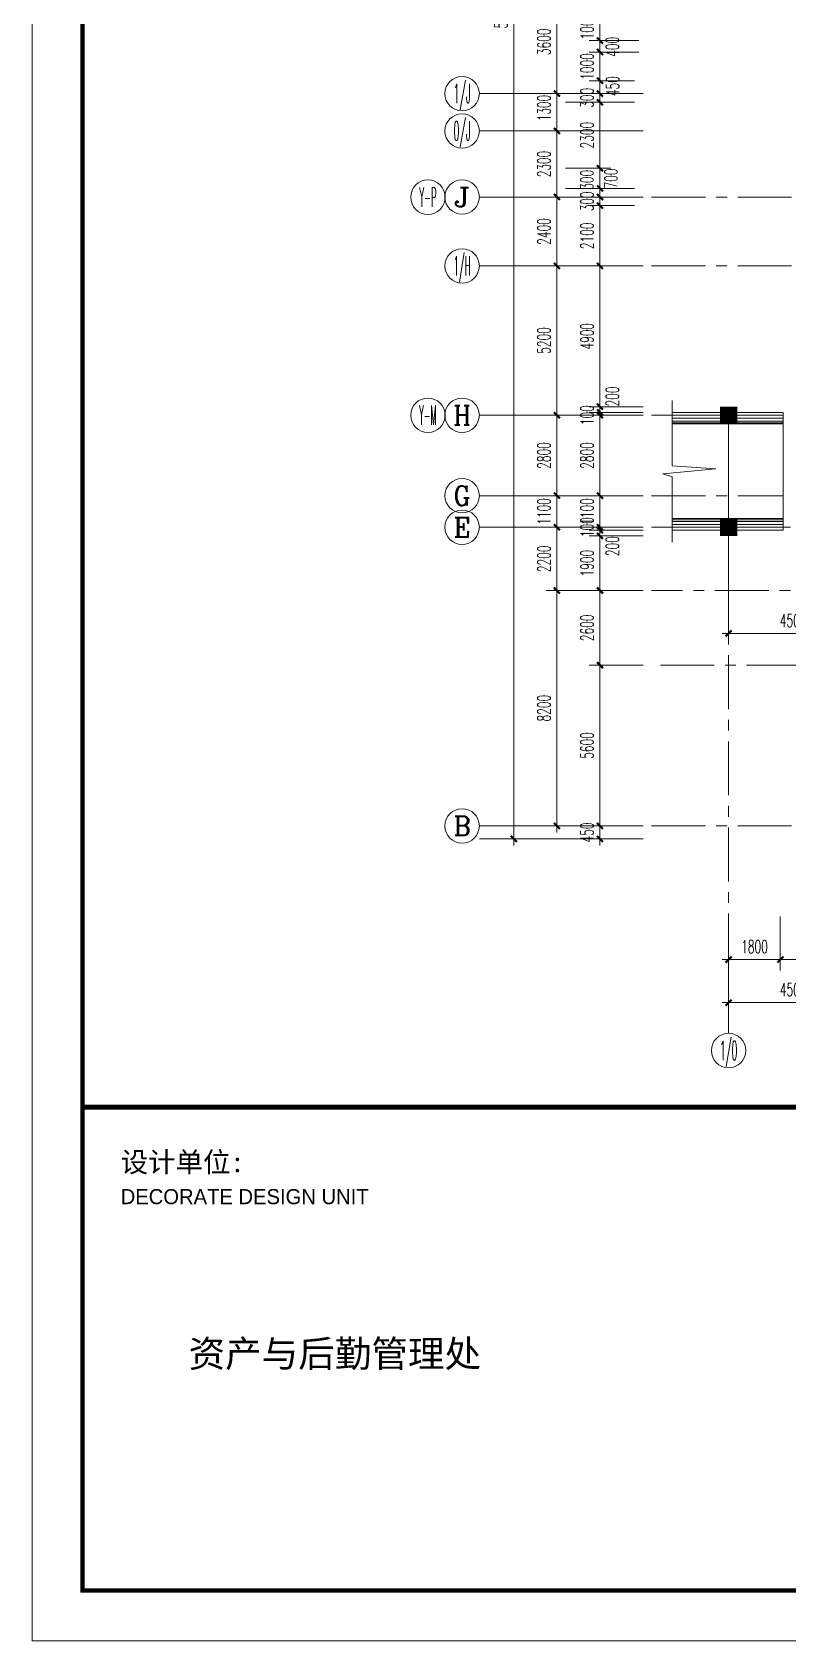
# Model space of a CAD drawing. Extents: x 1575758 to 1999219, y -897052 to -636879.
# Drawn here: x 1718225 to 1744537, y -738192 to -682176 of the extents above; entities that cross this region are included whole.
import ezdxf
from ezdxf.enums import TextEntityAlignment as Align

# ---------------------------------------------------------------- set-up
doc = ezdxf.new("R2010")
doc.units = 0
doc.header["$LTSCALE"] = 1500
doc.header["$MEASUREMENT"] = 0
doc.linetypes.add('CENTER', pattern=[2, 1.25, -0.25, 0.25, -0.25])
doc.layers.get('0').update_dxf_attribs({"linetype": 'CONTINUOUS', "lineweight": 5})
doc.layers.get('DEFPOINTS').update_dxf_attribs({"linetype": 'CONTINUOUS', "lineweight": 5})
for name, color, linetype, lineweight in [('AXIS', 7, 'CONTINUOUS', 5), ('AXIS_TEXT', 7, 'CONTINUOUS', 5), ('COLUMN', 7, 'CONTINUOUS', 5), ('DOTE', 7, 'CENTER', 5), ('OTHER', 7, 'CONTINUOUS', 5), ('PUB_DIM', 7, 'CONTINUOUS', 5), ('STAIR', 7, 'CONTINUOUS', 0), ('WALL', 7, 'CONTINUOUS', 5), ('WINDOW', 7, 'CONTINUOUS', 0), ('看线', 7, 'CONTINUOUS', 5)]:
    doc.layers.add(name, color=color, linetype=linetype, lineweight=lineweight)
doc.styles.add('COMPLEX', font='COMPLEX')
doc.styles.add('DIM_FONT', font='romans.shx', dxfattribs={"width": 0.6})
doc.styles.get("Standard").update_dxf_attribs({"font": 'simhei.ttf', "height": 1.2})
doc.dimstyles.new('NORMAL', dxfattribs={"dimscale": 1.5, "dimtxt": 300, "dimasz": 1, "dimexe": 250, "dimexo": 300, "dimgap": 150, "dimtad": 1, "dimdec": 0, "dimdsep": 46, "dimtxsty": 'DIM_FONT', "dimblk1": '_DIMX', "dimblk2": '_DIMX', "dimsah": 1, "dimcen": 2.5, "dimdle": 0.3, "dimclrd": 256, "dimclre": 256, "dimclrt": 256, "dimadec": 0, "dimazin": 0, "dimtfac": 1, "dimtdec": 0, "dimtix": 1, "dimtmove": 2, "dimatfit": 3, "dimldrblk": '_DIMX', "dimfxl": 1, "dimtvp": 1, "dimtolj": 1, "dimtzin": 0, "dimlwd": -1, "dimlwe": -1, "dimarcsym": 0})

# ---------------------------------------------------------------- blocks, each defined once
blk = doc.blocks.new('_DIMX')
blk.add_line((-150, 0), (150, 0))
at = {"const_width": 50}
blk.add_lwpolyline([(-70, -70), (70, 70)], dxfattribs=at)
blk = doc.blocks.new('*D557')
at = {"layer": 'AXIS'}
for p, q in [((1742475, -701958), (1742475, -703491)), ((1746975, -701958), (1746975, -703491)), ((1742476, -703116), (1746973, -703116))]:
    blk.add_line(p, q, dxfattribs=at)
at = {"layer": 'DEFPOINTS', "color": 0, "lineweight": 5}
for p in [(1742475, -701508), (1746975, -701508), (1746975, -703116)]:
    blk.add_point(p, dxfattribs=at)
at = {"layer": 'AXIS', "xscale": 1.5, "yscale": 1.5, "zscale": 1.5, "rotation": 180}
blk.add_blockref('_DIMX', (1742475, -703116), dxfattribs=at)
at = {"layer": 'AXIS', "xscale": 1.5, "yscale": 1.5, "zscale": 1.5}
blk.add_blockref('_DIMX', (1746975, -703116), dxfattribs=at)
at = {"layer": 'AXIS', "insert": (1744725, -702666), "char_height": 450, "attachment_point": 5, "style": 'DIM_FONT'}
blk.add_mtext('\\A1;4500', dxfattribs=at)
blk = doc.blocks.new('M_S0BKA')
blk.add_solid([(0.5, 0.5), (0.5, -0.5), (-0.5, 0.5), (-0.5, -0.5)])
blk = doc.blocks.new('_AXISO')
blk.add_circle((0, 0), 0.5)
at = {"layer": 'AXIS_TEXT', "style": 'COMPLEX', "width": 1.041667}
blk.add_attdef('A', text='', height=0.56, dxfattribs=at).set_placement((-0.25, -0.28), (0.25, -0.28), align=Align.FIT)
blk = doc.blocks.new('*D1231')
at = {"layer": 'AXIS'}
for p, q in [((1742475, -713005), (1742475, -716345)), ((1746975, -713005), (1746975, -716345)), ((1746973, -715970), (1742476, -715970))]:
    blk.add_line(p, q, dxfattribs=at)
at = {"layer": 'DEFPOINTS', "color": 0, "lineweight": 5}
for p in [(1742475, -712555), (1746975, -712555), (1742475, -715970)]:
    blk.add_point(p, dxfattribs=at)
at = {"layer": 'AXIS', "xscale": 1.5, "yscale": 1.5, "zscale": 1.5, "rotation": 180}
blk.add_blockref('_DIMX', (1742475, -715970), dxfattribs=at)
at = {"layer": 'AXIS', "xscale": 1.5, "yscale": 1.5, "zscale": 1.5}
blk.add_blockref('_DIMX', (1746975, -715970), dxfattribs=at)
at = {"layer": 'AXIS', "insert": (1744725, -715520), "char_height": 450, "attachment_point": 5, "style": 'DIM_FONT'}
blk.add_mtext('\\A1;4500', dxfattribs=at)
blk = doc.blocks.new('*D1247')
at = {"layer": 'DEFPOINTS', "color": 0, "lineweight": 5}
for p in [(1744275, -712520), (1746525, -712520), (1746525, -714470)]:
    blk.add_point(p, dxfattribs=at)
at = {"layer": 'PUB_DIM'}
for p, q in [((1744275, -712970), (1744275, -714845)), ((1746525, -712970), (1746525, -714845)), ((1744276, -714470), (1746523, -714470))]:
    blk.add_line(p, q, dxfattribs=at)
at = {"layer": 'PUB_DIM', "xscale": 1.5, "yscale": 1.5, "zscale": 1.5, "rotation": 180}
blk.add_blockref('_DIMX', (1744275, -714470), dxfattribs=at)
at = {"layer": 'PUB_DIM', "xscale": 1.5, "yscale": 1.5, "zscale": 1.5}
blk.add_blockref('_DIMX', (1746525, -714470), dxfattribs=at)
at = {"layer": 'PUB_DIM', "insert": (1745400, -714020), "char_height": 450, "attachment_point": 5, "style": 'DIM_FONT'}
blk.add_mtext('\\A1;2250', dxfattribs=at)
blk = doc.blocks.new('*D1249')
at = {"layer": 'DEFPOINTS', "color": 0, "lineweight": 5}
for p in [(1742475, -712520), (1744275, -712520), (1742475, -714470)]:
    blk.add_point(p, dxfattribs=at)
at = {"layer": 'PUB_DIM'}
for p, q in [((1742475, -712970), (1742475, -714845)), ((1744275, -712970), (1744275, -714845)), ((1744273, -714470), (1742476, -714470))]:
    blk.add_line(p, q, dxfattribs=at)
at = {"layer": 'PUB_DIM', "xscale": 1.5, "yscale": 1.5, "zscale": 1.5}
for p, rotation in [((1742475, -714470), 179.9999999999926), ((1744275, -714470), 359.9999999999926)]:
    blk.add_blockref('_DIMX', p, dxfattribs=dict(at, rotation=rotation))
at = {"layer": 'PUB_DIM', "insert": (1743375, -714020), "char_height": 450, "attachment_point": 5, "style": 'DIM_FONT'}
blk.add_mtext('\\A1;1800', dxfattribs=at)
blk = doc.blocks.new('*D1337')
at = {"layer": 'AXIS'}
for p, q in [((1736927, -680717), (1736121, -680717)), ((1736496, -680718), (1736496, -684315)), ((1736927, -684317), (1736121, -684317))]:
    blk.add_line(p, q, dxfattribs=at)
at = {"layer": 'DEFPOINTS', "color": 0, "lineweight": 5}
for p in [(1737377, -680717), (1736496, -684317), (1737377, -684317)]:
    blk.add_point(p, dxfattribs=at)
at = {"layer": 'AXIS', "xscale": 1.5, "yscale": 1.5, "zscale": 1.5}
for p, rotation in [((1736496, -680717), 90), ((1736496, -684317), 270)]:
    blk.add_blockref('_DIMX', p, dxfattribs=dict(at, rotation=rotation))
at = {"layer": 'AXIS', "insert": (1736046, -682517), "char_height": 450, "attachment_point": 5, "rotation": 90, "style": 'DIM_FONT'}
blk.add_mtext('\\A1;3600', dxfattribs=at)
blk = doc.blocks.new('*D1338')
at = {"layer": 'AXIS'}
for p, q in [((1733796, -690317), (1736871, -690317)), ((1736496, -690318), (1736496, -695515)), ((1733796, -695517), (1736871, -695517))]:
    blk.add_line(p, q, dxfattribs=at)
at = {"layer": 'DEFPOINTS', "color": 0, "lineweight": 5}
for p in [(1733346, -690317), (1733346, -695517), (1736496, -695517)]:
    blk.add_point(p, dxfattribs=at)
at = {"layer": 'AXIS', "xscale": 1.5, "yscale": 1.5, "zscale": 1.5}
for p, rotation in [((1736496, -690317), 90), ((1736496, -695517), 270)]:
    blk.add_blockref('_DIMX', p, dxfattribs=dict(at, rotation=rotation))
at = {"layer": 'AXIS', "insert": (1736046, -692917), "char_height": 450, "attachment_point": 5, "rotation": 90, "style": 'DIM_FONT'}
blk.add_mtext('\\A1;5200', dxfattribs=at)
blk = doc.blocks.new('*D1339')
at = {"layer": 'AXIS'}
for p, q in [((1739496, -695517), (1736121, -695517)), ((1736496, -695518), (1736496, -698315)), ((1739496, -698317), (1736121, -698317))]:
    blk.add_line(p, q, dxfattribs=at)
at = {"layer": 'DEFPOINTS', "color": 0, "lineweight": 5}
for p in [(1739946, -695517), (1736496, -698317), (1739946, -698317)]:
    blk.add_point(p, dxfattribs=at)
at = {"layer": 'AXIS', "xscale": 1.5, "yscale": 1.5, "zscale": 1.5}
for p, rotation in [((1736496, -695517), 90), ((1736496, -698317), 270)]:
    blk.add_blockref('_DIMX', p, dxfattribs=dict(at, rotation=rotation))
at = {"layer": 'AXIS', "insert": (1736046, -696917), "char_height": 450, "attachment_point": 5, "rotation": 90, "style": 'DIM_FONT'}
blk.add_mtext('\\A1;2800', dxfattribs=at)
blk = doc.blocks.new('*D1340')
at = {"layer": 'AXIS'}
for p, q in [((1739496, -698317), (1736121, -698317)), ((1736496, -698315), (1736496, -698314)), ((1736496, -698317), (1736496, -699416)), ((1739496, -699416), (1736121, -699416)), ((1736496, -699418), (1736496, -699419))]:
    blk.add_line(p, q, dxfattribs=at)
at = {"layer": 'DEFPOINTS', "color": 0, "lineweight": 5}
for p in [(1739946, -698317), (1736496, -699416), (1739946, -699416)]:
    blk.add_point(p, dxfattribs=at)
at = {"layer": 'AXIS', "xscale": 1.5, "yscale": 1.5, "zscale": 1.5}
for p, rotation in [((1736496, -698317), 270), ((1736496, -699416), 90)]:
    blk.add_blockref('_DIMX', p, dxfattribs=dict(at, rotation=rotation))
at = {"layer": 'AXIS', "insert": (1736046, -698867), "char_height": 450, "attachment_point": 5, "rotation": 90, "style": 'DIM_FONT'}
blk.add_mtext('\\A1;1100', dxfattribs=at)
blk = doc.blocks.new('*D1341')
at = {"layer": 'AXIS'}
for p, q in [((1739496, -701616), (1736121, -701616)), ((1736496, -701618), (1736496, -709815)), ((1739046, -709817), (1736121, -709817))]:
    blk.add_line(p, q, dxfattribs=at)
at = {"layer": 'DEFPOINTS', "color": 0, "lineweight": 5}
for p in [(1739946, -701616), (1736496, -709817), (1739496, -709817)]:
    blk.add_point(p, dxfattribs=at)
at = {"layer": 'AXIS', "xscale": 1.5, "yscale": 1.5, "zscale": 1.5}
for p, rotation in [((1736496, -701616), 90), ((1736496, -709817), 270)]:
    blk.add_blockref('_DIMX', p, dxfattribs=dict(at, rotation=rotation))
at = {"layer": 'AXIS', "insert": (1736046, -705717), "char_height": 450, "attachment_point": 5, "rotation": 90, "style": 'DIM_FONT'}
blk.add_mtext('\\A1;8200', dxfattribs=at)
blk = doc.blocks.new('*D1342')
at = {"layer": 'AXIS'}
for p, q in [((1739496, -699416), (1736121, -699416)), ((1736496, -699418), (1736496, -701615)), ((1739496, -701616), (1736121, -701616))]:
    blk.add_line(p, q, dxfattribs=at)
at = {"layer": 'DEFPOINTS', "color": 0, "lineweight": 5}
for p in [(1739946, -699416), (1736496, -701616), (1739946, -701616)]:
    blk.add_point(p, dxfattribs=at)
at = {"layer": 'AXIS', "xscale": 1.5, "yscale": 1.5, "zscale": 1.5}
for p, rotation in [((1736496, -699416), 90), ((1736496, -701616), 270)]:
    blk.add_blockref('_DIMX', p, dxfattribs=dict(at, rotation=rotation))
at = {"layer": 'AXIS', "insert": (1736046, -700516), "char_height": 450, "attachment_point": 5, "rotation": 90, "style": 'DIM_FONT'}
blk.add_mtext('\\A1;2200', dxfattribs=at)
blk = doc.blocks.new('*D1346')
at = {"layer": 'DEFPOINTS', "color": 0, "lineweight": 5}
for p in [(1737996, -688217), (1739646, -688217), (1739646, -690317)]:
    blk.add_point(p, dxfattribs=at)
at = {"layer": 'PUB_DIM'}
for p, q in [((1739196, -688217), (1737621, -688217)), ((1737996, -690315), (1737996, -688218)), ((1739196, -690317), (1737621, -690317))]:
    blk.add_line(p, q, dxfattribs=at)
at = {"layer": 'PUB_DIM', "xscale": 1.5, "yscale": 1.5, "zscale": 1.5}
for p, rotation in [((1737996, -688217), 90), ((1737996, -690317), 270)]:
    blk.add_blockref('_DIMX', p, dxfattribs=dict(at, rotation=rotation))
at = {"layer": 'PUB_DIM', "insert": (1737546, -689267), "char_height": 450, "attachment_point": 5, "rotation": 90, "style": 'DIM_FONT'}
blk.add_mtext('\\A1;2100', dxfattribs=at)
blk = doc.blocks.new('*D1347')
at = {"layer": 'DEFPOINTS', "color": 0, "lineweight": 5}
for p in [(1739946, -695517), (1737996, -698317), (1739946, -698317)]:
    blk.add_point(p, dxfattribs=at)
at = {"layer": 'PUB_DIM'}
for p, q in [((1739496, -695517), (1737621, -695517)), ((1737996, -695518), (1737996, -698315)), ((1739496, -698317), (1737621, -698317))]:
    blk.add_line(p, q, dxfattribs=at)
at = {"layer": 'PUB_DIM', "xscale": 1.5, "yscale": 1.5, "zscale": 1.5}
for p, rotation in [((1737996, -695517), 90), ((1737996, -698317), 270)]:
    blk.add_blockref('_DIMX', p, dxfattribs=dict(at, rotation=rotation))
at = {"layer": 'PUB_DIM', "insert": (1737546, -696917), "char_height": 450, "attachment_point": 5, "rotation": 90, "style": 'DIM_FONT'}
blk.add_mtext('\\A1;2800', dxfattribs=at)
blk = doc.blocks.new('*D1348')
at = {"layer": 'DEFPOINTS', "color": 0, "lineweight": 5}
for p in [(1737996, -699717), (1739946, -699717), (1739946, -701617)]:
    blk.add_point(p, dxfattribs=at)
at = {"layer": 'PUB_DIM'}
for p, q in [((1739496, -699717), (1737621, -699717)), ((1737996, -701615), (1737996, -699718)), ((1739496, -701617), (1737621, -701617))]:
    blk.add_line(p, q, dxfattribs=at)
at = {"layer": 'PUB_DIM', "xscale": 1.5, "yscale": 1.5, "zscale": 1.5}
for p, rotation in [((1737996, -699717), 90), ((1737996, -701617), 270)]:
    blk.add_blockref('_DIMX', p, dxfattribs=dict(at, rotation=rotation))
at = {"layer": 'PUB_DIM', "insert": (1737546, -700667), "char_height": 450, "attachment_point": 5, "rotation": 90, "style": 'DIM_FONT'}
blk.add_mtext('\\A1;1900', dxfattribs=at)
blk = doc.blocks.new('*D1363')
at = {"layer": 'AXIS'}
for p, q in [((1739046, -652667), (1734621, -652667)), ((1734996, -652668), (1734996, -710265)), ((1739046, -710267), (1734621, -710267))]:
    blk.add_line(p, q, dxfattribs=at)
at = {"layer": 'DEFPOINTS', "color": 0, "lineweight": 5}
for p in [(1739496, -652667), (1734996, -710267), (1739496, -710267)]:
    blk.add_point(p, dxfattribs=at)
at = {"layer": 'AXIS', "xscale": 1.5, "yscale": 1.5, "zscale": 1.5}
for p, rotation in [((1734996, -652667), 90), ((1734996, -710267), 270)]:
    blk.add_blockref('_DIMX', p, dxfattribs=dict(at, rotation=rotation))
at = {"layer": 'AXIS', "insert": (1734546, -681467), "char_height": 450, "attachment_point": 5, "rotation": 90, "style": 'DIM_FONT'}
blk.add_mtext('\\A1;57600', dxfattribs=at)
blk = doc.blocks.new('*D1365')
at = {"layer": 'AXIS'}
for p, q in [((1739196, -687917), (1736121, -687917)), ((1736496, -690315), (1736496, -687918)), ((1739196, -690317), (1736121, -690317))]:
    blk.add_line(p, q, dxfattribs=at)
at = {"layer": 'DEFPOINTS', "color": 0, "lineweight": 5}
for p in [(1736496, -687917), (1739646, -687917), (1739646, -690317)]:
    blk.add_point(p, dxfattribs=at)
at = {"layer": 'AXIS', "xscale": 1.5, "yscale": 1.5, "zscale": 1.5}
for p, rotation in [((1736496, -687917), 90), ((1736496, -690317), 270)]:
    blk.add_blockref('_DIMX', p, dxfattribs=dict(at, rotation=rotation))
at = {"layer": 'AXIS', "insert": (1736046, -689117), "char_height": 450, "attachment_point": 5, "rotation": 90, "style": 'DIM_FONT'}
blk.add_mtext('\\A1;2400', dxfattribs=at)
blk = doc.blocks.new('*D1366')
at = {"layer": 'AXIS'}
for p, q in [((1733796, -685617), (1736871, -685617)), ((1736496, -685618), (1736496, -687915)), ((1733796, -687917), (1736871, -687917))]:
    blk.add_line(p, q, dxfattribs=at)
at = {"layer": 'DEFPOINTS', "color": 0, "lineweight": 5}
for p in [(1733346, -685617), (1733346, -687917), (1736496, -687917)]:
    blk.add_point(p, dxfattribs=at)
at = {"layer": 'AXIS', "xscale": 1.5, "yscale": 1.5, "zscale": 1.5}
for p, rotation in [((1736496, -685617), 90), ((1736496, -687917), 270)]:
    blk.add_blockref('_DIMX', p, dxfattribs=dict(at, rotation=rotation))
at = {"layer": 'AXIS', "insert": (1736046, -686767), "char_height": 450, "attachment_point": 5, "rotation": 90, "style": 'DIM_FONT'}
blk.add_mtext('\\A1;2300', dxfattribs=at)
blk = doc.blocks.new('*D1369')
at = {"layer": 'DEFPOINTS', "color": 0, "lineweight": 5}
for p in [(1737996, -687917), (1739646, -687917), (1739646, -688217)]:
    blk.add_point(p, dxfattribs=at)
at = {"layer": 'PUB_DIM'}
for p, q in [((1739196, -687917), (1737621, -687917)), ((1739196, -688217), (1737621, -688217)), ((1737996, -687915), (1737996, -687914)), ((1737996, -688217), (1737996, -687917)), ((1737996, -688218), (1737996, -688220))]:
    blk.add_line(p, q, dxfattribs=at)
at = {"layer": 'PUB_DIM', "xscale": 1.5, "yscale": 1.5, "zscale": 1.5}
for p, rotation in [((1737996, -687917), 270), ((1737996, -688217), 90)]:
    blk.add_blockref('_DIMX', p, dxfattribs=dict(at, rotation=rotation))
at = {"layer": 'PUB_DIM', "insert": (1737546, -688067), "char_height": 450, "attachment_point": 5, "rotation": 90, "style": 'DIM_FONT'}
blk.add_mtext('\\A1;300', dxfattribs=at)
blk = doc.blocks.new('*D1370')
at = {"layer": 'DEFPOINTS', "color": 0, "lineweight": 5}
for p in [(1737996, -695217), (1739946, -695217), (1739946, -695417)]:
    blk.add_point(p, dxfattribs=at)
at = {"layer": 'PUB_DIM'}
for p, q in [((1739496, -695217), (1737621, -695217)), ((1739496, -695417), (1737621, -695417)), ((1737996, -695215), (1737996, -695214)), ((1737996, -695417), (1737996, -695217)), ((1737996, -695418), (1737996, -695420))]:
    blk.add_line(p, q, dxfattribs=at)
at = {"layer": 'PUB_DIM', "xscale": 1.5, "yscale": 1.5, "zscale": 1.5}
for p, rotation in [((1737996, -695217), 270), ((1737996, -695417), 90)]:
    blk.add_blockref('_DIMX', p, dxfattribs=dict(at, rotation=rotation))
at = {"layer": 'PUB_DIM', "insert": (1738428, -694861), "char_height": 450, "attachment_point": 5, "rotation": 90, "style": 'DIM_FONT'}
blk.add_mtext('\\A1;200', dxfattribs=at)
blk = doc.blocks.new('*D1371')
at = {"layer": 'DEFPOINTS', "color": 0, "lineweight": 5}
for p in [(1739946, -701617), (1737996, -704217), (1739946, -704217)]:
    blk.add_point(p, dxfattribs=at)
at = {"layer": 'PUB_DIM'}
for p, q in [((1739496, -701617), (1737621, -701617)), ((1737996, -701618), (1737996, -704215)), ((1739496, -704217), (1737621, -704217))]:
    blk.add_line(p, q, dxfattribs=at)
at = {"layer": 'PUB_DIM', "xscale": 1.5, "yscale": 1.5, "zscale": 1.5}
for p, rotation in [((1737996, -701617), 90), ((1737996, -704217), 270)]:
    blk.add_blockref('_DIMX', p, dxfattribs=dict(at, rotation=rotation))
at = {"layer": 'PUB_DIM', "insert": (1737546, -702917), "char_height": 450, "attachment_point": 5, "rotation": 90, "style": 'DIM_FONT'}
blk.add_mtext('\\A1;2600', dxfattribs=at)
blk = doc.blocks.new('*D1372')
at = {"layer": 'DEFPOINTS', "color": 0, "lineweight": 5}
for p in [(1737996, -709817), (1739946, -709817), (1739946, -710267)]:
    blk.add_point(p, dxfattribs=at)
at = {"layer": 'PUB_DIM'}
for p, q in [((1739496, -709817), (1737621, -709817)), ((1739496, -710267), (1737621, -710267)), ((1737996, -709815), (1737996, -709814)), ((1737996, -710267), (1737996, -709817)), ((1737996, -710268), (1737996, -710270))]:
    blk.add_line(p, q, dxfattribs=at)
at = {"layer": 'PUB_DIM', "xscale": 1.5, "yscale": 1.5, "zscale": 1.5}
for p, rotation in [((1737996, -709817), 270), ((1737996, -710267), 90)]:
    blk.add_blockref('_DIMX', p, dxfattribs=dict(at, rotation=rotation))
at = {"layer": 'PUB_DIM', "insert": (1737546, -710042), "char_height": 450, "attachment_point": 5, "rotation": 90, "style": 'DIM_FONT'}
blk.add_mtext('\\A1;450', dxfattribs=at)
blk = doc.blocks.new('*D1373')
at = {"layer": 'DEFPOINTS', "color": 0, "lineweight": 5}
for p in [(1739646, -690317), (1737996, -695217), (1739646, -695217)]:
    blk.add_point(p, dxfattribs=at)
at = {"layer": 'PUB_DIM'}
for p, q in [((1739196, -690317), (1737621, -690317)), ((1737996, -690318), (1737996, -695215)), ((1739196, -695217), (1737621, -695217))]:
    blk.add_line(p, q, dxfattribs=at)
at = {"layer": 'PUB_DIM', "xscale": 1.5, "yscale": 1.5, "zscale": 1.5}
for p, rotation in [((1737996, -690317), 90), ((1737996, -695217), 270)]:
    blk.add_blockref('_DIMX', p, dxfattribs=dict(at, rotation=rotation))
at = {"layer": 'PUB_DIM', "insert": (1737546, -692767), "char_height": 450, "attachment_point": 5, "rotation": 90, "style": 'DIM_FONT'}
blk.add_mtext('\\A1;4900', dxfattribs=at)
blk = doc.blocks.new('*D1374')
at = {"layer": 'DEFPOINTS', "color": 0, "lineweight": 5}
for p in [(1737996, -695517), (1739946, -695417), (1739946, -695517)]:
    blk.add_point(p, dxfattribs=at)
at = {"layer": 'PUB_DIM'}
for p, q in [((1739496, -695417), (1737621, -695417)), ((1739496, -695517), (1737621, -695517)), ((1737996, -695415), (1737996, -695414)), ((1737996, -695417), (1737996, -695517)), ((1737996, -695518), (1737996, -695520))]:
    blk.add_line(p, q, dxfattribs=at)
at = {"layer": 'PUB_DIM', "xscale": 1.5, "yscale": 1.5, "zscale": 1.5}
for p, rotation in [((1737996, -695417), 270), ((1737996, -695517), 90)]:
    blk.add_blockref('_DIMX', p, dxfattribs=dict(at, rotation=rotation))
at = {"layer": 'PUB_DIM', "insert": (1737546, -695517), "char_height": 450, "attachment_point": 5, "rotation": 90, "style": 'DIM_FONT'}
blk.add_mtext('\\A1;100', dxfattribs=at)
blk = doc.blocks.new('*D1375')
at = {"layer": 'DEFPOINTS', "color": 0, "lineweight": 5}
for p in [(1737996, -698317), (1739946, -698317), (1739946, -699417)]:
    blk.add_point(p, dxfattribs=at)
at = {"layer": 'PUB_DIM'}
for p, q in [((1739496, -698317), (1737621, -698317)), ((1737996, -698315), (1737996, -698314)), ((1737996, -699417), (1737996, -698317)), ((1739496, -699417), (1737621, -699417)), ((1737996, -699418), (1737996, -699420))]:
    blk.add_line(p, q, dxfattribs=at)
at = {"layer": 'PUB_DIM', "xscale": 1.5, "yscale": 1.5, "zscale": 1.5}
for p, rotation in [((1737996, -698317), 270), ((1737996, -699417), 90)]:
    blk.add_blockref('_DIMX', p, dxfattribs=dict(at, rotation=rotation))
at = {"layer": 'PUB_DIM', "insert": (1737546, -698867), "char_height": 450, "attachment_point": 5, "rotation": 90, "style": 'DIM_FONT'}
blk.add_mtext('\\A1;1100', dxfattribs=at)
blk = doc.blocks.new('*D1376')
at = {"layer": 'DEFPOINTS', "color": 0, "lineweight": 5}
for p in [(1739946, -699517), (1737996, -699717), (1739946, -699717)]:
    blk.add_point(p, dxfattribs=at)
at = {"layer": 'PUB_DIM'}
for p, q in [((1739496, -699517), (1737621, -699517)), ((1737996, -699515), (1737996, -699514)), ((1737996, -699517), (1737996, -699717)), ((1739496, -699717), (1737621, -699717)), ((1737996, -699718), (1737996, -699720))]:
    blk.add_line(p, q, dxfattribs=at)
at = {"layer": 'PUB_DIM', "xscale": 1.5, "yscale": 1.5, "zscale": 1.5}
for p, rotation in [((1737996, -699517), 270), ((1737996, -699717), 90)]:
    blk.add_blockref('_DIMX', p, dxfattribs=dict(at, rotation=rotation))
at = {"layer": 'PUB_DIM', "insert": (1738428, -700072), "char_height": 450, "attachment_point": 5, "rotation": 90, "style": 'DIM_FONT'}
blk.add_mtext('\\A1;200', dxfattribs=at)
blk = doc.blocks.new('*D1377')
at = {"layer": 'DEFPOINTS', "color": 0, "lineweight": 5}
for p in [(1737996, -699417), (1739946, -699417), (1739946, -699517)]:
    blk.add_point(p, dxfattribs=at)
at = {"layer": 'PUB_DIM'}
for p, q in [((1739496, -699417), (1737621, -699417)), ((1739496, -699517), (1737621, -699517)), ((1737996, -699415), (1737996, -699414)), ((1737996, -699517), (1737996, -699417)), ((1737996, -699518), (1737996, -699520))]:
    blk.add_line(p, q, dxfattribs=at)
at = {"layer": 'PUB_DIM', "xscale": 1.5, "yscale": 1.5, "zscale": 1.5}
for p, rotation in [((1737996, -699417), 270), ((1737996, -699517), 90)]:
    blk.add_blockref('_DIMX', p, dxfattribs=dict(at, rotation=rotation))
at = {"layer": 'PUB_DIM', "insert": (1737546, -699417), "char_height": 450, "attachment_point": 5, "rotation": 90, "style": 'DIM_FONT'}
blk.add_mtext('\\A1;100', dxfattribs=at)
blk = doc.blocks.new('*D1738')
at = {"layer": 'AXIS'}
for p, q in [((1736927, -684317), (1736121, -684317)), ((1736496, -684318), (1736496, -685615)), ((1736927, -685617), (1736121, -685617))]:
    blk.add_line(p, q, dxfattribs=at)
at = {"layer": 'DEFPOINTS', "color": 0, "lineweight": 5}
for p in [(1737377, -684317), (1736496, -685617), (1737377, -685617)]:
    blk.add_point(p, dxfattribs=at)
at = {"layer": 'AXIS', "xscale": 1.5, "yscale": 1.5, "zscale": 1.5}
for p, rotation in [((1736496, -684317), 90), ((1736496, -685617), 270)]:
    blk.add_blockref('_DIMX', p, dxfattribs=dict(at, rotation=rotation))
at = {"layer": 'AXIS', "insert": (1736046, -684817), "char_height": 450, "attachment_point": 5, "rotation": 90, "style": 'DIM_FONT'}
blk.add_mtext('\\A1;1300', dxfattribs=at)
blk = doc.blocks.new('*D1739')
at = {"layer": 'DEFPOINTS', "color": 0, "lineweight": 5}
for p in [(1737996, -683867), (1739646, -683867), (1739646, -684317)]:
    blk.add_point(p, dxfattribs=at)
at = {"layer": 'PUB_DIM'}
for p, q in [((1739196, -683867), (1737621, -683867)), ((1737996, -683865), (1737996, -683864)), ((1737996, -684317), (1737996, -683867)), ((1739196, -684317), (1737621, -684317)), ((1737996, -684318), (1737996, -684320))]:
    blk.add_line(p, q, dxfattribs=at)
at = {"layer": 'PUB_DIM', "xscale": 1.5, "yscale": 1.5, "zscale": 1.5}
for p, rotation in [((1737996, -683867), 270), ((1737996, -684317), 90)]:
    blk.add_blockref('_DIMX', p, dxfattribs=dict(at, rotation=rotation))
at = {"layer": 'PUB_DIM', "insert": (1738438, -684057), "char_height": 450, "attachment_point": 5, "rotation": 90, "style": 'DIM_FONT'}
blk.add_mtext('\\A1;450', dxfattribs=at)
blk = doc.blocks.new('*D1740')
at = {"layer": 'DEFPOINTS', "color": 0, "lineweight": 5}
for p in [(1737996, -682867), (1739646, -682867), (1739646, -683867)]:
    blk.add_point(p, dxfattribs=at)
at = {"layer": 'PUB_DIM'}
for p, q in [((1739196, -682867), (1737621, -682867)), ((1737996, -682865), (1737996, -682864)), ((1737996, -683867), (1737996, -682867)), ((1739196, -683867), (1737621, -683867)), ((1737996, -683868), (1737996, -683870))]:
    blk.add_line(p, q, dxfattribs=at)
at = {"layer": 'PUB_DIM', "xscale": 1.5, "yscale": 1.5, "zscale": 1.5}
for p, rotation in [((1737996, -682867), 270), ((1737996, -683867), 90)]:
    blk.add_blockref('_DIMX', p, dxfattribs=dict(at, rotation=rotation))
at = {"layer": 'PUB_DIM', "insert": (1737546, -683367), "char_height": 450, "attachment_point": 5, "rotation": 90, "style": 'DIM_FONT'}
blk.add_mtext('\\A1;1000', dxfattribs=at)
blk = doc.blocks.new('*D1741')
at = {"layer": 'DEFPOINTS', "color": 0, "lineweight": 5}
for p in [(1737996, -682467), (1739796, -682467), (1739796, -682867)]:
    blk.add_point(p, dxfattribs=at)
at = {"layer": 'PUB_DIM'}
for p, q in [((1739346, -682467), (1737621, -682467)), ((1737996, -682465), (1737996, -682464)), ((1737996, -682867), (1737996, -682467)), ((1739346, -682867), (1737621, -682867)), ((1737996, -682868), (1737996, -682870))]:
    blk.add_line(p, q, dxfattribs=at)
at = {"layer": 'PUB_DIM', "xscale": 1.5, "yscale": 1.5, "zscale": 1.5}
for p, rotation in [((1737996, -682467), 270), ((1737996, -682867), 90)]:
    blk.add_blockref('_DIMX', p, dxfattribs=dict(at, rotation=rotation))
at = {"layer": 'PUB_DIM', "insert": (1738428, -682690), "char_height": 450, "attachment_point": 5, "rotation": 90, "style": 'DIM_FONT'}
blk.add_mtext('\\A1;400', dxfattribs=at)
blk = doc.blocks.new('*D1742')
at = {"layer": 'DEFPOINTS', "color": 0, "lineweight": 5}
for p in [(1737996, -681467), (1739796, -681467), (1739796, -682467)]:
    blk.add_point(p, dxfattribs=at)
at = {"layer": 'PUB_DIM'}
for p, q in [((1739346, -681467), (1737621, -681467)), ((1737996, -681465), (1737996, -681464)), ((1737996, -682467), (1737996, -681467)), ((1739346, -682467), (1737621, -682467)), ((1737996, -682468), (1737996, -682470))]:
    blk.add_line(p, q, dxfattribs=at)
at = {"layer": 'PUB_DIM', "xscale": 1.5, "yscale": 1.5, "zscale": 1.5}
for p, rotation in [((1737996, -681467), 270), ((1737996, -682467), 90)]:
    blk.add_blockref('_DIMX', p, dxfattribs=dict(at, rotation=rotation))
at = {"layer": 'PUB_DIM', "insert": (1737546, -681967), "char_height": 450, "attachment_point": 5, "rotation": 90, "style": 'DIM_FONT'}
blk.add_mtext('\\A1;1000', dxfattribs=at)
blk = doc.blocks.new('*D1744')
at = {"layer": 'DEFPOINTS', "color": 0, "lineweight": 5}
for p in [(1737996, -687617), (1739646, -687617), (1739646, -687917)]:
    blk.add_point(p, dxfattribs=at)
at = {"layer": 'WALL'}
for p, q in [((1739196, -687617), (1737621, -687617)), ((1737996, -687615), (1737996, -687614)), ((1737996, -687917), (1737996, -687617)), ((1739196, -687917), (1737621, -687917)), ((1737996, -687918), (1737996, -687920))]:
    blk.add_line(p, q, dxfattribs=at)
at = {"layer": 'WALL', "xscale": 1.5, "yscale": 1.5, "zscale": 1.5}
for p, rotation in [((1737996, -687617), 270), ((1737996, -687917), 90)]:
    blk.add_blockref('_DIMX', p, dxfattribs=dict(at, rotation=rotation))
at = {"layer": 'WALL', "insert": (1737540, -687320), "char_height": 450, "attachment_point": 5, "rotation": 90, "style": 'DIM_FONT'}
blk.add_mtext('\\A1;300', dxfattribs=at)
blk = doc.blocks.new('*D1745')
at = {"layer": 'DEFPOINTS', "color": 0, "lineweight": 5}
for p in [(1737996, -684317), (1739646, -684317), (1739646, -684617)]:
    blk.add_point(p, dxfattribs=at)
at = {"layer": 'WALL'}
for p, q in [((1739196, -684317), (1737621, -684317)), ((1737996, -684315), (1737996, -684314)), ((1737996, -684617), (1737996, -684317)), ((1739196, -684617), (1737621, -684617)), ((1737996, -684618), (1737996, -684620))]:
    blk.add_line(p, q, dxfattribs=at)
at = {"layer": 'WALL', "xscale": 1.5, "yscale": 1.5, "zscale": 1.5}
for p, rotation in [((1737996, -684317), 270), ((1737996, -684617), 90)]:
    blk.add_blockref('_DIMX', p, dxfattribs=dict(at, rotation=rotation))
at = {"layer": 'WALL', "insert": (1737546, -684467), "char_height": 450, "attachment_point": 5, "rotation": 90, "style": 'DIM_FONT'}
blk.add_mtext('\\A1;300', dxfattribs=at)
blk = doc.blocks.new('*D1746')
at = {"layer": 'DEFPOINTS', "color": 0, "lineweight": 5}
for p in [(1736346, -684617), (1736346, -686917), (1737996, -686917)]:
    blk.add_point(p, dxfattribs=at)
at = {"layer": 'WALL'}
for p, q in [((1736796, -684617), (1738371, -684617)), ((1737996, -684618), (1737996, -686915)), ((1736796, -686917), (1738371, -686917))]:
    blk.add_line(p, q, dxfattribs=at)
at = {"layer": 'WALL', "xscale": 1.5, "yscale": 1.5, "zscale": 1.5}
for p, rotation in [((1737996, -684617), 90), ((1737996, -686917), 270)]:
    blk.add_blockref('_DIMX', p, dxfattribs=dict(at, rotation=rotation))
at = {"layer": 'WALL', "insert": (1737546, -685767), "char_height": 450, "attachment_point": 5, "rotation": 90, "style": 'DIM_FONT'}
blk.add_mtext('\\A1;2300', dxfattribs=at)
blk = doc.blocks.new('*D1772')
at = {"layer": 'DEFPOINTS', "color": 0, "lineweight": 5}
for p in [(1736346, -686917), (1736346, -687617), (1737996, -687617)]:
    blk.add_point(p, dxfattribs=at)
at = {"layer": 'WALL'}
for p, q in [((1736796, -686917), (1738371, -686917)), ((1737996, -686918), (1737996, -687615)), ((1736796, -687617), (1738371, -687617))]:
    blk.add_line(p, q, dxfattribs=at)
at = {"layer": 'WALL', "xscale": 1.5, "yscale": 1.5, "zscale": 1.5}
for p, rotation in [((1737996, -686917), 90), ((1737996, -687617), 270)]:
    blk.add_blockref('_DIMX', p, dxfattribs=dict(at, rotation=rotation))
at = {"layer": 'WALL', "insert": (1738375, -687267), "char_height": 450, "attachment_point": 5, "rotation": 90, "style": 'DIM_FONT'}
blk.add_mtext('\\A1;700', dxfattribs=at)
blk = doc.blocks.new('*D2283')
at = {"layer": 'DEFPOINTS', "color": 0, "lineweight": 5}
for p in [(1739946, -704217), (1737996, -709817), (1739946, -709817)]:
    blk.add_point(p, dxfattribs=at)
at = {"layer": 'PUB_DIM'}
for p, q in [((1739496, -704217), (1737621, -704217)), ((1737996, -704218), (1737996, -709815)), ((1739496, -709817), (1737621, -709817))]:
    blk.add_line(p, q, dxfattribs=at)
at = {"layer": 'PUB_DIM', "xscale": 1.5, "yscale": 1.5, "zscale": 1.5}
for p, rotation in [((1737996, -704217), 90), ((1737996, -709817), 270)]:
    blk.add_blockref('_DIMX', p, dxfattribs=dict(at, rotation=rotation))
at = {"layer": 'PUB_DIM', "insert": (1737546, -707017), "char_height": 450, "attachment_point": 5, "rotation": 90, "style": 'DIM_FONT'}
blk.add_mtext('\\A1;5600', dxfattribs=at)

msp = doc.modelspace()

# ---------------------------------------------------------------- linework, layer by layer
at = {"layer": 'AXIS'}
for p, q in [((1733795.7, -684316.6), (1739495.7, -684316.6)), ((1733795.7, -685616.6), (1739495.7, -685616.6)), ((1733795.7, -687916.6), (1739495.7, -687916.6)), ((1733795.7, -690316.6), (1739495.7, -690316.6)), ((1733795.7, -695516.6), (1739495.7, -695516.6)), ((1733795.7, -698316.6), (1739495.7, -698316.6)), ((1733795.7, -699416.6), (1739495.7, -699416.6)), ((1733795.7, -709816.6), (1739495.7, -709816.6)), ((1733795.7, -710266.6), (1739495.7, -710266.6)), ((1742474.9, -717037.7), (1742474.9, -712970.3))]:
    msp.add_line(p, q, dxfattribs=at)
at = {"layer": 'AXIS', "color": 250}
msp.add_lwpolyline([(1718225.2, -636878.8), (1718225.2, -738192.2), (1854945.7, -738192.2), (1854945.7, -636878.8)], close=True, dxfattribs=at)
at = {"layer": 'AXIS', "color": 0, "const_width": 140.2}
msp.add_lwpolyline([(1719978, -638631.6), (1719978, -736439.4), (1853192.9, -736439.4), (1853192.9, -638631.6)], close=True, dxfattribs=at)
at = {"layer": 'AXIS', "color": 0, "const_width": 175.3}
msp.add_lwpolyline([(1719978, -719612.2), (1853192.9, -719612.2)], dxfattribs=at)
at = {"layer": 'DOTE'}
for p, q in [((1739795.7, -687916.6), (1828858.2, -687916.6)), ((1739795.7, -690316.6), (1830056.9, -690316.6)), ((1739795.7, -695516.6), (1744374.9, -695516.6)), ((1742474.9, -701616.6), (1742474.9, -695516.6)), ((1742474.9, -714745.7), (1742474.9, -695516.6)), ((1739795.7, -698316.6), (1744374.9, -698316.6)), ((1764874.9, -699416.6), (1739795.7, -699416.6)), ((1764874.9, -701616.6), (1739795.7, -701616.6)), ((1753974.9, -704216.6), (1739795.7, -704216.6)), ((1739795.7, -709816.6), (1828858.2, -709816.6))]:
    msp.add_line(p, q, dxfattribs=at)
at = {"layer": 'OTHER'}
for p, q in [((1740514.4, -697271.6), (1740514.4, -694996.6)), ((1740184.4, -697556.6), (1742035.4, -697376.6)), ((1742035.4, -697376.6), (1740514.4, -697271.6)), ((1740514.4, -697661.6), (1740184.4, -697556.6)), ((1740514.4, -699936.6), (1740514.4, -697661.6))]:
    msp.add_line(p, q, dxfattribs=at)
at = {"layer": 'STAIR'}
for p, q in [((1744374.9, -695716.6), (1740514.4, -695716.6)), ((1744374.9, -695776.6), (1740514.4, -695776.6)), ((1744374.9, -695816.6), (1740514.4, -695816.6)), ((1744374.9, -699116.6), (1740514.4, -699116.6)), ((1744374.9, -699156.6), (1740514.4, -699156.6)), ((1744374.9, -699216.6), (1740514.4, -699216.6))]:
    msp.add_line(p, q, dxfattribs=at)
at = {"layer": 'WINDOW'}
for p, q in [((1744374.9, -695416.6), (1740514.4, -695416.6)), ((1744374.9, -695516.6), (1740514.4, -695516.6)), ((1744374.9, -695616.6), (1740514.4, -695616.6)), ((1744374.9, -699316.6), (1740514.4, -699316.6)), ((1744374.9, -699416.6), (1740514.4, -699416.6)), ((1744374.9, -699516.6), (1740514.4, -699516.6))]:
    msp.add_line(p, q, dxfattribs=at)
at = {"layer": '看线'}
msp.add_line((1744374.9, -699516.6), (1744374.9, -695416.6), dxfattribs=at)

# ---------------------------------------------------------------- block references
at = {"layer": 'AXIS'}
ref = msp.add_blockref('_AXISO', (1733195.7, -684316.6), dxfattribs=dict(at, xscale=1200, yscale=1200, zscale=1200))
ref.add_attrib('A', '1/J', dxfattribs={"layer": 'AXIS_TEXT', "height": 672, "style": 'COMPLEX', "width": 0.390625}).set_placement((1732895.7, -684652.6), (1733495.7, -684652.6), align=Align.FIT)
ref = msp.add_blockref('_AXISO', (1733195.7, -685616.6), dxfattribs=dict(at, xscale=1200, yscale=1200, zscale=1200))
ref.add_attrib('A', '0/J', dxfattribs={"layer": 'AXIS_TEXT', "height": 672, "style": 'COMPLEX', "width": 0.353774}).set_placement((1732895.7, -685952.6), (1733495.7, -685952.6), align=Align.FIT)
ref = msp.add_blockref('_AXISO', (1732004.7, -687922.1), dxfattribs=dict(at, xscale=1200, yscale=1200, zscale=1200))
ref.add_attrib('A', 'Y-P', dxfattribs={"layer": 'AXIS_TEXT', "height": 672, "style": 'COMPLEX', "width": 0.292969}).set_placement((1731704.7, -688258.1), (1732304.7, -688258.1), align=Align.FIT)
ref = msp.add_blockref('_AXISO', (1733195.7, -687916.6), dxfattribs=dict(at, xscale=1200, yscale=1200, zscale=1200))
ref.add_attrib('A', 'J', dxfattribs={"layer": 'AXIS_TEXT', "height": 672, "style": 'COMPLEX', "width": 1.704545}).set_placement((1732895.7, -688252.6), (1733495.7, -688252.6), align=Align.FIT)
ref = msp.add_blockref('_AXISO', (1733195.7, -690316.6), dxfattribs=dict(at, xscale=1200, yscale=1200, zscale=1200))
ref.add_attrib('A', '1/H', dxfattribs={"layer": 'AXIS_TEXT', "height": 672, "style": 'COMPLEX', "width": 0.328947}).set_placement((1732895.7, -690652.6), (1733495.7, -690652.6), align=Align.FIT)
ref = msp.add_blockref('_AXISO', (1732004.7, -695516.6), dxfattribs=dict(at, xscale=1200, yscale=1200, zscale=1200))
ref.add_attrib('A', 'Y-M', dxfattribs={"layer": 'AXIS_TEXT', "height": 672, "style": 'COMPLEX', "width": 0.275735}).set_placement((1731704.7, -695852.6), (1732304.7, -695852.6), align=Align.FIT)
ref = msp.add_blockref('_AXISO', (1733195.7, -695516.6), dxfattribs=dict(at, xscale=1200, yscale=1200, zscale=1200))
ref.add_attrib('A', 'H', dxfattribs={"layer": 'AXIS_TEXT', "height": 672, "style": 'COMPLEX', "width": 0.9375}).set_placement((1732895.7, -695852.6), (1733495.7, -695852.6), align=Align.FIT)
at = {"layer": 'AXIS', "xscale": 1200, "yscale": 1200, "zscale": 1200}
msp.add_blockref('_AXISO', (1733195.7, -698316.6), dxfattribs=at).add_auto_attribs({'A': 'G'})
at = {"layer": 'AXIS'}
ref = msp.add_blockref('_AXISO', (1733195.7, -699416.6), dxfattribs=dict(at, xscale=1200, yscale=1200, zscale=1200))
ref.add_attrib('A', 'E', dxfattribs={"layer": 'AXIS_TEXT', "height": 672, "style": 'COMPLEX', "width": 1.171875}).set_placement((1732895.7, -699752.6), (1733495.7, -699752.6), align=Align.FIT)
ref = msp.add_blockref('_AXISO', (1733195.7, -709816.6), dxfattribs=dict(at, xscale=1200, yscale=1200, zscale=1200))
ref.add_attrib('A', 'B', dxfattribs={"layer": 'AXIS_TEXT', "height": 672, "style": 'COMPLEX', "width": 1.102941}).set_placement((1732895.7, -710152.6), (1733495.7, -710152.6), align=Align.FIT)
ref = msp.add_blockref('_AXISO', (1742474.9, -717637.7), dxfattribs=dict(at, xscale=1200, yscale=1200, zscale=1200))
ref.add_attrib('A', '1/0', dxfattribs={"layer": 'AXIS_TEXT', "height": 672, "style": 'COMPLEX', "width": 0.367647}).set_placement((1742174.9, -717973.7), (1742774.9, -717973.7), align=Align.FIT)
at = {"layer": 'COLUMN', "xscale": 600, "yscale": 600, "zscale": 500, "rotation": 180}
msp.add_blockref('M_S0BKA', (1742474.9, -695516.6), dxfattribs=at)
at = {"layer": 'COLUMN', "xscale": -600, "yscale": 600, "zscale": 500}
msp.add_blockref('M_S0BKA', (1742474.9, -699416.6), dxfattribs=at)

# ---------------------------------------------------------------- texts
at = {"layer": 'AXIS', "color": 250, "attachment_point": 1}
for s, insert, char_height, width in [('{\\fSimHei|b0|i0|c134|p2;\\C5;设计单位:}', (1721306.8, -721170.9), 701.131, 6476.823), ('\\fￋￎￌ￥|b0|i0|c134|p2;\\C5;DECORATE DESIGN UNIT', (1721306.8, -722461.7), 525.848, 8852.586), ('{\\C5;资产与后勤管理处}', (1723671.9, -727726.6), 933.333, 28945.32)]:
    msp.add_mtext(s, dxfattribs=dict(at, insert=insert, char_height=char_height, width=width))

# ---------------------------------------------------------------- dimensions: what is measured, and where the dimension line sits
at = {"layer": 'AXIS'}
dim = msp.add_aligned_dim(p1=(1739495.7, -652666.6), p2=(1739495.7, -710266.6), distance=-4500, dimstyle='NORMAL', dxfattribs=at)
dim.commit()
dim.dimension.update_dxf_attribs({"geometry": '*D1363', "text_midpoint": (1734545.7, -681466.6)})
for base, p1, p2, picture, middle in [((1736495.7, -684316.6), (1737377, -680716.6), (1737377, -684316.6), '*D1337', (1736045.7, -682516.6)), ((1736495.7, -687916.6), (1733345.7, -685616.6), (1733345.7, -687916.6), '*D1366', (1736045.7, -686766.6)), ((1736495.7, -687916.6), (1739645.7, -690316.6), (1739645.7, -687916.6), '*D1365', (1736045.7, -689116.6)), ((1736495.7, -695516.6), (1733345.7, -690316.6), (1733345.7, -695516.6), '*D1338', (1736045.7, -692916.6)), ((1736495.7, -698316.6), (1739945.7, -695516.6), (1739945.7, -698316.6), '*D1339', (1736045.7, -696916.6)), ((1736495.7, -699416.5), (1739945.7, -698316.6), (1739945.7, -699416.5), '*D1340', (1736045.7, -698866.5)), ((1736495.7, -701616.5), (1739945.7, -699416.5), (1739945.7, -701616.5), '*D1342', (1736045.7, -700516.5)), ((1736495.7, -709816.6), (1739945.7, -701616.5), (1739495.7, -709816.6), '*D1341', (1736045.7, -705716.5))]:
    dim = msp.add_linear_dim(base=base, p1=p1, p2=p2, angle=90, dimstyle='NORMAL', dxfattribs=at)
    dim.commit()
    dim.dimension.update_dxf_attribs({"geometry": picture, "text_midpoint": middle})
dim = msp.add_linear_dim(base=(1736495.7, -685616.6), p1=(1737377, -684316.6), p2=(1737377, -685616.6), angle=90, dimstyle='NORMAL', dxfattribs=at)
dim.commit()
dim.dimension.update_dxf_attribs({"geometry": '*D1738', "text_midpoint": (1736045.7, -684816.6), "dimtype": 160})
for base, p1, p2, picture, middle in [((1746974.9, -703116.5), (1742474.9, -701508), (1746974.9, -701508), '*D557', (1744724.9, -702666.5)), ((1742474.9, -715970.3), (1746974.9, -712555), (1742474.9, -712555), '*D1231', (1744724.9, -715520.3))]:
    dim = msp.add_linear_dim(base=base, p1=p1, p2=p2, dimstyle='NORMAL', dxfattribs=at)
    dim.commit()
    dim.dimension.update_dxf_attribs({"geometry": picture, "text_midpoint": middle})
at = {"layer": 'PUB_DIM'}
for p1, p2, distance, picture, middle in [((1739795.7, -682466.6), (1739795.7, -681466.6), 1800, '*D1742', (1737545.7, -681966.6)), ((1739645.7, -683866.6), (1739645.7, -682866.6), 1650, '*D1740', (1737545.7, -683366.6)), ((1739645.7, -688216.6), (1739645.7, -687916.5), 1650, '*D1369', (1737545.7, -688066.6)), ((1739645.7, -690316.6), (1739645.7, -688216.6), 1650, '*D1346', (1737545.7, -689266.6)), ((1739645.7, -690316.6), (1739645.7, -695216.6), -1650, '*D1373', (1737545.7, -692766.6)), ((1739945.7, -695516.6), (1739945.7, -698316.6), -1950, '*D1347', (1737545.7, -696916.6)), ((1739945.7, -699416.6), (1739945.7, -698316.6), 1950, '*D1375', (1737545.7, -698866.6)), ((1739945.7, -701616.6), (1739945.7, -699716.6), 1950, '*D1348', (1737545.7, -700666.6)), ((1739945.7, -701616.6), (1739945.7, -704216.6), -1950, '*D1371', (1737545.7, -702916.6)), ((1739945.7, -704216.6), (1739945.7, -709816.6), -1950, '*D2283', (1737545.7, -707016.6)), ((1739945.7, -710266.6), (1739945.7, -709816.6), 1950, '*D1372', (1737545.7, -710041.6)), ((1744274.9, -712520.3), (1742474.9, -712520.3), 1950, '*D1249', (1743374.9, -714020.3)), ((1744274.9, -712520.3), (1746524.9, -712520.3), -1950, '*D1247', (1745399.9, -714020.3))]:
    dim = msp.add_aligned_dim(p1=p1, p2=p2, distance=distance, dimstyle='NORMAL', dxfattribs=at)
    dim.commit()
    dim.dimension.update_dxf_attribs({"geometry": picture, "text_midpoint": middle})
for base, p1, p2, angle, picture, middle in [((1737995.7, -682466.6), (1739795.7, -682866.6), (1739795.7, -682466.6), 90, '*D1741', (1738427.7, -682689.6)), ((1737995.7, -683866.6), (1739645.7, -684316.6), (1739645.7, -683866.6), 90, '*D1739', (1738438, -684057.2)), ((1737995.7, -695216.6), (1739945.7, -695416.6), (1739945.7, -695216.6), 90, '*D1370', (1738427.7, -694861.3)), ((1737995.7, -695516.6), (1739945.7, -695416.6), (1739945.7, -695516.6), 270, '*D1374', (1737545.7, -695516.6)), ((1737995.7, -699416.6), (1739945.7, -699516.6), (1739945.7, -699416.6), 90, '*D1377', (1737545.7, -699416.6)), ((1737995.7, -699716.6), (1739945.7, -699516.6), (1739945.7, -699716.6), 270, '*D1376', (1738427.7, -700071.9))]:
    dim = msp.add_linear_dim(base=base, p1=p1, p2=p2, angle=angle, dimstyle='NORMAL', dxfattribs=at)
    dim.commit()
    dim.dimension.update_dxf_attribs({"geometry": picture, "text_midpoint": middle, "dimtype": 161})
at = {"layer": 'WALL'}
for base, p1, p2, picture, middle in [((1737995.7, -686916.6), (1736345.7, -684616.6), (1736345.7, -686916.6), '*D1746', (1737545.7, -685766.6)), ((1737995.7, -684316.6), (1739645.7, -684616.6), (1739645.7, -684316.6), '*D1745', (1737545.7, -684466.6))]:
    dim = msp.add_linear_dim(base=base, p1=p1, p2=p2, angle=90, dimstyle='NORMAL', dxfattribs=at)
    dim.commit()
    dim.dimension.update_dxf_attribs({"geometry": picture, "text_midpoint": middle})
for p1, p2, picture, middle in [((1736345.7, -686916.6), (1736345.7, -687616.6), '*D1772', (1738375.4, -687266.6)), ((1739645.7, -687916.6), (1739645.7, -687616.6), '*D1744', (1737540.4, -687320.1))]:
    dim = msp.add_linear_dim(base=(1737995.7, -687616.6), p1=p1, p2=p2, angle=90, dimstyle='NORMAL', dxfattribs=at)
    dim.commit()
    dim.dimension.update_dxf_attribs({"geometry": picture, "text_midpoint": middle, "dimtype": 160})

doc.saveas('drawing.dxf')
